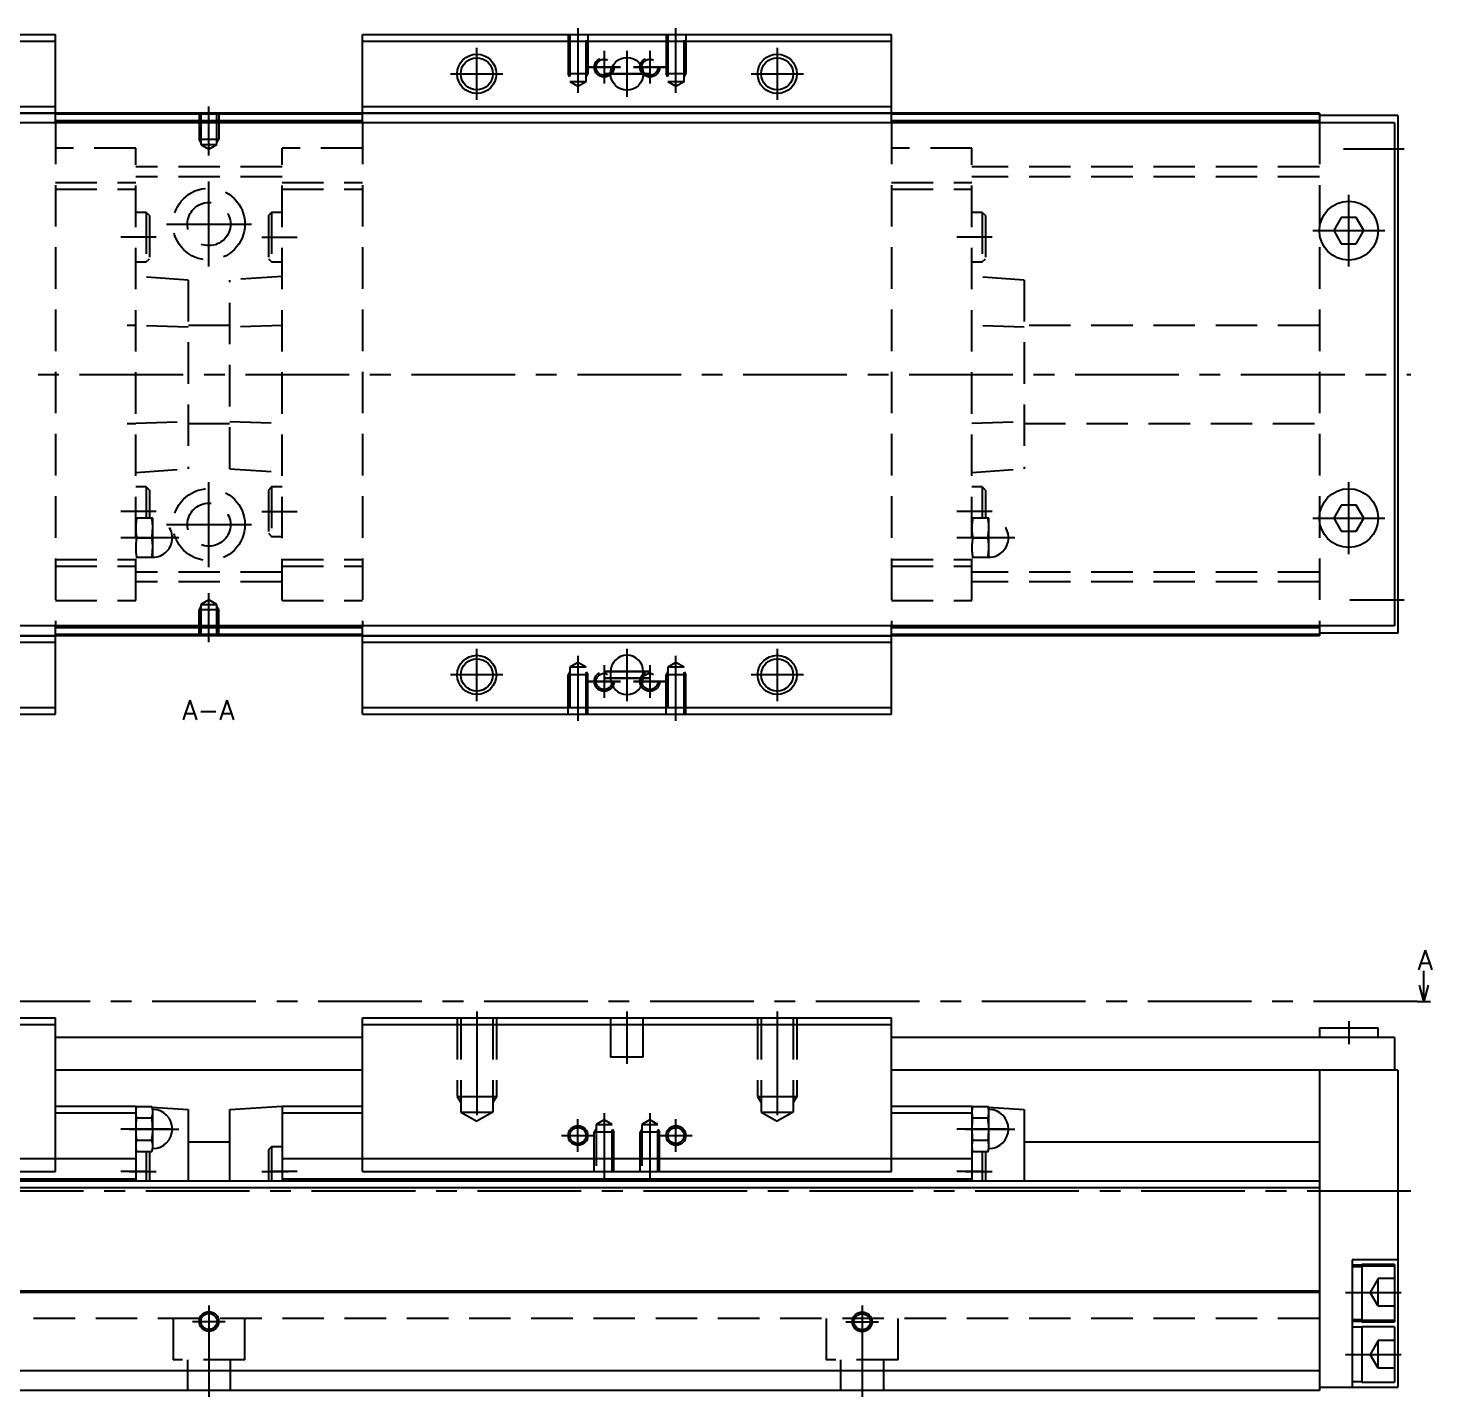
# Model space of a CAD drawing. Extents: x -2 to 736, y -8 to 353.
# Drawn here: x 521 to 735.9, y 9 to 218.5 of the extents above; entities that cross this region are included whole.
import ezdxf

# ---------------------------------------------------------------- set-up
doc = ezdxf.new("R2010")
doc.units = 0
doc.header["$LTSCALE"] = 0.5
doc.linetypes.add('CENTER', pattern=[50.8, 31.75, -6.35, 6.35, -6.35])
doc.linetypes.add('DASHED', pattern=[19.05, 12.7, -6.35])
for name, color, linetype in [('MSM_CENTER', 1, 'CENTER'), ('MSM_CONTINUOUS', 7, 'CONTINUOUS'), ('MSM_DASHED', 4, 'DASHED'), ('MSM_NARROW', 5, 'CONTINUOUS'), ('MSM_PART_NUMBER', 7, 'CONTINUOUS')]:
    doc.layers.add(name, color=color, linetype=linetype)
doc.styles.get("Standard").update_dxf_attribs({"font": 'txt.shx', "height": 3, "bigfont": 'bigfont.shx'})

msp = doc.modelspace()

# ---------------------------------------------------------------- linework, layer by layer
at = {"layer": 'MSM_CENTER'}
for p, q in [((605.17, 218.5), (605.17, 208.59)), ((620.17, 208.59), (620.17, 218.5)), ((589.67, 207.5), (589.67, 215.5)), ((609.17, 215), (609.17, 210)), ((612.67, 215), (612.67, 208)), ((616.17, 215), (616.17, 210)), ((635.67, 215.5), (635.67, 207.5)), ((585.67, 211.5), (593.67, 211.5)), ((611.67, 212.5), (606.67, 212.5)), ((606.67, 212.5), (611.67, 212.5)), ((616.17, 211.5), (609.17, 211.5)), ((609.17, 211.5), (616.17, 211.5)), ((618.67, 212.5), (613.67, 212.5)), ((613.67, 212.5), (618.67, 212.5)), ((631.67, 211.5), (639.67, 211.5)), ((548.67, 198.99), (548.67, 206.5)), ((722.34, 200), (731.67, 200)), ((548.67, 182), (548.67, 195)), ((723.17, 182), (723.17, 193)), ((542.17, 188.5), (555.17, 188.5)), ((717.67, 187.5), (728.67, 187.5)), ((540.57, 186.5), (535.17, 186.5)), ((556.77, 186.5), (562.17, 186.5)), ((668.57, 186.5), (663.17, 186.5)), ((325.67, 165.5), (732.67, 165.5)), ((548.67, 136), (548.67, 149)), ((723.17, 138), (723.17, 149)), ((540.57, 144.5), (535.17, 144.5)), ((556.77, 144.5), (562.17, 144.5)), ((668.57, 144.5), (663.17, 144.5)), ((542.17, 142.5), (555.17, 142.5)), ((717.67, 143.5), (728.67, 143.5)), ((544.07, 140.5), (535.17, 140.5)), ((672.07, 140.5), (663.17, 140.5)), ((548.67, 124.5), (548.67, 132.01)), ((723.34, 131), (731.67, 131)), ((589.67, 115.5), (589.67, 123.5)), ((612.67, 123.5), (612.67, 115.5)), ((635.67, 123.5), (635.67, 115.5)), ((605.17, 122.41), (605.17, 112.5)), ((609.17, 121), (609.17, 116)), ((616.17, 121), (616.17, 116)), ((620.17, 112.5), (620.17, 122.41)), ((593.67, 119.5), (585.67, 119.5)), ((611.67, 118.5), (606.67, 118.5)), ((606.67, 118.5), (611.67, 118.5)), ((616.17, 120), (609.17, 120)), ((609.17, 120), (616.17, 120)), ((616.17, 119), (609.17, 119)), ((609.17, 119), (616.17, 119)), ((618.67, 118.5), (613.67, 118.5)), ((613.67, 118.5), (618.67, 118.5)), ((639.67, 119.5), (631.67, 119.5)), ((733.67, 69.5), (320.67, 69.5)), ((589.67, 68), (589.67, 50.18)), ((612.67, 68), (612.67, 60)), ((635.67, 68), (635.67, 50.18)), ((723.17, 66.5), (723.17, 63)), ((609.17, 52.41), (609.17, 42.5)), ((616.17, 52.41), (616.17, 42.5)), ((542.77, 50), (535.17, 50)), ((536.47, 50), (544.07, 50)), ((605.17, 46.5), (605.17, 51.5)), ((620.17, 46.5), (620.17, 51.5)), ((670.77, 50), (663.17, 50)), ((664.47, 50), (672.07, 50)), ((602.67, 49), (607.67, 49)), ((602.67, 49), (607.67, 49)), ((617.67, 49), (622.67, 49)), ((617.67, 49), (622.67, 49)), ((539.27, 43.5), (535.17, 43.5)), ((536.47, 43.5), (540.57, 43.5)), ((556.77, 43.5), (560.87, 43.5)), ((562.17, 43.5), (558.07, 43.5)), ((667.27, 43.5), (663.17, 43.5)), ((664.47, 43.5), (668.57, 43.5)), ((732.67, 40.5), (325.67, 40.5)), ((722.67, 25), (731.17, 25)), ((548.67, 23), (548.67, 9)), ((648.67, 23), (648.67, 9)), ((546.17, 20.55), (551.17, 20.55)), ((646.17, 20.5), (651.17, 20.5)), ((722.67, 15.5), (731.17, 15.5))]:
    msp.add_line(p, q, dxfattribs=at)
at = {"layer": 'MSM_CONTINUOUS'}
for p, q in [((444.17, 217.5), (525.17, 217.5)), ((525.17, 204), (525.17, 217.5)), ((572.17, 204), (572.17, 217.5)), ((572.17, 217.5), (653.17, 217.5)), ((653.17, 204), (653.17, 217.5)), ((444.17, 216.5), (525.17, 216.5)), ((572.17, 216.5), (653.17, 216.5)), ((444.17, 206.5), (525.17, 206.5)), ((572.17, 206.5), (653.17, 206.5)), ((718.67, 205.5), (378.67, 205.5)), ((444.17, 205.5), (525.17, 205.5)), ((572.17, 205.3), (525.17, 205.3)), ((572.17, 204.3), (525.17, 204.3)), ((572.17, 205.5), (653.17, 205.5)), ((718.67, 205.3), (653.17, 205.3)), ((718.67, 204.3), (653.17, 204.3)), ((718.67, 205.5), (718.67, 204)), ((730.67, 205.1), (718.67, 205.1)), ((730.67, 205.1), (730.67, 125.9)), ((730.17, 204), (365.17, 204)), ((730.17, 204), (730.17, 127)), ((722.01, 189.5), (720.86, 187.5)), ((724.32, 189.5), (722.01, 189.5)), ((725.48, 187.5), (724.32, 189.5)), ((720.86, 187.5), (722.01, 185.5)), ((724.32, 185.5), (725.48, 187.5)), ((722.01, 185.5), (724.32, 185.5)), ((722.01, 145.5), (720.86, 143.5)), ((724.32, 145.5), (722.01, 145.5)), ((725.48, 143.5), (724.32, 145.5)), ((720.86, 143.5), (722.01, 141.5)), ((724.32, 141.5), (725.48, 143.5)), ((722.01, 141.5), (724.32, 141.5)), ((730.17, 127), (365.17, 127)), ((525.17, 113.5), (525.17, 127)), ((572.17, 113.5), (572.17, 127)), ((653.17, 113.5), (653.17, 127)), ((718.67, 127), (718.67, 125.5)), ((718.67, 125.5), (378.67, 125.5)), ((444.17, 125.5), (525.17, 125.5)), ((572.17, 126.7), (525.17, 126.7)), ((572.17, 125.7), (525.17, 125.7)), ((572.17, 125.5), (653.17, 125.5)), ((718.67, 126.7), (653.17, 126.7)), ((718.67, 125.7), (653.17, 125.7)), ((730.67, 125.9), (718.67, 125.9)), ((444.17, 124.5), (525.17, 124.5)), ((572.17, 124.5), (653.17, 124.5)), ((610.17, 120), (610.17, 119)), ((615.17, 119), (615.17, 120)), ((444.17, 114.5), (525.17, 114.5)), ((572.17, 114.5), (653.17, 114.5)), ((444.17, 113.5), (525.17, 113.5)), ((572.17, 113.5), (653.17, 113.5)), ((734.67, 69.5), (734.67, 74.23)), ((734.67, 69.5), (734, 72)), ((735.34, 72), (734.67, 69.5)), ((733.67, 69.5), (735.67, 69.5)), ((444.17, 67), (525.17, 67)), ((525.17, 43.5), (525.17, 67)), ((572.17, 67), (653.17, 67)), ((572.17, 43.5), (572.17, 67)), ((653.17, 43.5), (653.17, 67)), ((444.17, 66), (525.17, 66)), ((572.17, 66), (653.17, 66)), ((718.67, 65.5), (718.67, 64)), ((718.67, 65.5), (727.67, 65.5)), ((727.67, 64), (727.67, 65.5)), ((572.17, 64), (525.17, 64)), ((730.17, 64), (653.17, 64)), ((730.17, 64), (730.17, 59)), ((572.17, 59), (525.17, 59)), ((730.67, 59), (653.17, 59)), ((718.67, 59), (718.67, 10)), ((730.67, 59), (730.67, 10.5)), ((525.17, 53.5), (537.47, 53.5)), ((525.17, 52.5), (537.47, 52.5)), ((537.47, 53.5), (538.04, 53.46)), ((537.47, 53.5), (537.47, 42)), ((537.59, 53.46), (537.47, 53)), ((537.47, 52.41), (537.47, 52.6)), ((537.59, 53.46), (539.94, 53.46)), ((537.59, 51.73), (539.94, 51.73)), ((540.07, 53), (539.94, 53.46)), ((539.97, 53.34), (545.47, 53)), ((540.07, 47), (540.07, 53)), ((545.47, 53), (545.47, 42)), ((551.87, 53), (559.87, 53.5)), ((551.87, 42), (551.87, 53)), ((559.87, 53.5), (572.17, 53.5)), ((559.87, 53.5), (559.87, 42)), ((559.87, 52.5), (572.17, 52.5)), ((653.17, 53.5), (665.47, 53.5)), ((653.17, 52.5), (665.47, 52.5)), ((665.47, 53.5), (666.04, 53.46)), ((665.47, 53.5), (665.47, 42)), ((665.59, 53.46), (665.47, 53)), ((665.47, 52.41), (665.47, 52.6)), ((665.59, 53.46), (667.94, 53.46)), ((665.59, 51.73), (667.94, 51.73)), ((668.07, 53), (667.94, 53.46)), ((667.97, 53.34), (673.47, 53)), ((668.07, 47), (668.07, 53)), ((673.47, 53), (673.47, 42)), ((537.59, 48.27), (539.94, 48.27)), ((551.87, 48), (545.47, 48)), ((558.27, 47.3), (557.77, 46.8)), ((559.87, 47.3), (558.27, 47.3)), ((558.27, 47.3), (558.27, 42)), ((665.59, 48.27), (667.94, 48.27)), ((718.67, 48), (673.47, 48)), ((431.87, 45.5), (537.47, 45.5)), ((537.47, 47), (537.59, 46.54)), ((537.59, 46.54), (539.94, 46.54)), ((539.07, 46.54), (539.07, 42)), ((539.57, 46.54), (539.57, 42)), ((539.94, 46.54), (540.07, 47)), ((557.77, 46.8), (557.77, 42)), ((559.87, 45.5), (665.47, 45.5)), ((665.47, 47), (665.59, 46.54)), ((665.59, 46.54), (667.94, 46.54)), ((667.07, 46.54), (667.07, 42)), ((667.57, 46.54), (667.57, 42)), ((667.94, 46.54), (668.07, 47)), ((444.17, 43.5), (525.17, 43.5)), ((572.17, 43.5), (653.17, 43.5)), ((718.67, 42), (378.67, 42)), ((718.67, 41), (378.67, 41)), ((431.87, 42.4), (537.47, 42.4)), ((559.87, 42.4), (665.47, 42.4)), ((723.67, 30), (723.67, 10.5)), ((730.67, 30), (723.67, 30)), ((725.17, 29.15), (723.67, 29.15)), ((725.17, 28.9), (723.67, 28.9)), ((725.17, 29.25), (725.17, 20.5)), ((730.17, 29.25), (725.17, 29.25)), ((730.17, 29), (725.17, 29)), ((730.17, 29.25), (730.17, 20.5)), ((718.67, 25.2), (378.67, 25.2)), ((718.67, 25), (378.67, 25)), ((723.67, 20.85), (725.17, 20.85)), ((723.67, 20.6), (725.17, 20.6)), ((725.17, 19.65), (723.67, 19.65)), ((725.17, 20.75), (730.17, 20.75)), ((725.17, 20.5), (730.17, 20.5)), ((725.17, 19.75), (725.17, 11.25)), ((730.17, 19.75), (725.17, 19.75)), ((730.17, 19.75), (730.17, 11.25)), ((718.67, 13), (378.67, 13)), ((723.67, 11.35), (725.17, 11.35)), ((725.17, 11.25), (730.17, 11.25)), ((718.67, 10), (378.67, 10)), ((718.67, 10.5), (730.67, 10.5))]:
    msp.add_line(p, q, dxfattribs=at)
for centre, radius in [((589.67, 211.5), 2.46), ((612.67, 211.5), 2.5), ((635.67, 211.5), 2.46), ((723.17, 187.5), 4.5), ((723.17, 143.5), 4.5), ((589.67, 119.5), 2.46), ((635.67, 119.5), 2.46), ((605.17, 49), 1.23), ((620.17, 49), 1.23), ((548.67, 20.55), 1.23), ((648.67, 20.5), 1.23)]:
    msp.add_circle(centre, radius, dxfattribs=at)
for centre, radius, start, end in [((612.67, 120), 2.5, 0, 180), ((612.67, 119), 2.5, 180, 0), ((540.77, 52.57), 3.31, 164.2277, 179.4294), ((540.77, 52.63), 3.31, 180.5738, 195.7691), ((550.35, 49.95), 12.89, 172.0306, 179.7562), ((536.76, 52.56), 3.31, 0.5738, 15.7691), ((536.76, 52.63), 3.31, 344.2277, 359.4294), ((527.17, 49.94), 12.89, 0.2452, 7.968), ((540.07, 50), 3, 270, 90), ((668.77, 52.57), 3.31, 164.2277, 179.4294), ((668.77, 52.63), 3.31, 180.5738, 195.7691), ((678.35, 49.95), 12.89, 172.0306, 179.7562), ((664.76, 52.56), 3.31, 0.5738, 15.7691), ((664.76, 52.63), 3.31, 344.2277, 359.4294), ((655.17, 49.94), 12.89, 0.2452, 7.968), ((668.07, 50), 3, 270, 90), ((550.92, 50.1), 13.46, 180.407, 187.8062), ((526.61, 50.1), 13.46, 352.1938, 359.593), ((678.92, 50.1), 13.46, 180.407, 187.8062), ((654.61, 50.1), 13.46, 352.1938, 359.593), ((540.77, 47.37), 3.31, 164.2277, 179.4294), ((540.77, 47.44), 3.31, 180.5738, 195.7691), ((536.76, 47.37), 3.31, 0.5738, 15.7691), ((536.76, 47.43), 3.31, 344.2277, 359.4294), ((668.77, 47.37), 3.31, 164.2277, 179.4294), ((668.77, 47.44), 3.31, 180.5738, 195.7691), ((664.76, 47.37), 3.31, 0.5738, 15.7691), ((664.76, 47.43), 3.31, 344.2277, 359.4294)]:
    msp.add_arc(centre, radius, start, end, dxfattribs=at)
at = {"layer": 'MSM_DASHED'}
for p, q in [((603.67, 217.5), (603.67, 211.5)), ((603.94, 217.5), (603.94, 210.3)), ((606.4, 210.3), (606.4, 217.5)), ((606.67, 217.5), (606.67, 211.5)), ((618.67, 217.5), (618.67, 211.5)), ((618.94, 217.5), (618.94, 210.3)), ((621.4, 210.3), (621.4, 217.5)), ((621.67, 217.5), (621.67, 211.5)), ((606.67, 211.5), (603.67, 211.5)), ((603.94, 211.03), (603.67, 211.5)), ((606.4, 211.03), (606.67, 211.5)), ((621.67, 211.5), (618.67, 211.5)), ((618.94, 211.03), (618.67, 211.5)), ((621.4, 211.03), (621.67, 211.5)), ((603.94, 210.3), (606.4, 210.3)), ((603.94, 210.3), (605.17, 209.59)), ((605.17, 209.59), (606.4, 210.3)), ((618.94, 210.3), (621.4, 210.3)), ((618.94, 210.3), (620.17, 209.59)), ((620.17, 209.59), (621.4, 210.3)), ((525.17, 205.5), (444.17, 205.5)), ((547.17, 205.5), (547.17, 201.5)), ((547.44, 205.5), (547.44, 200.7)), ((549.9, 200.7), (549.9, 205.5)), ((550.17, 205.5), (550.17, 201.5)), ((653.17, 205.5), (572.17, 205.5)), ((525.17, 204), (525.17, 127)), ((572.17, 204), (572.17, 127)), ((653.17, 204), (653.17, 127)), ((718.67, 204), (718.67, 127)), ((537.47, 200.1), (525.17, 200.1)), ((537.47, 130.9), (537.47, 200.1)), ((547.17, 201.5), (550.17, 201.5)), ((547.44, 201.03), (547.17, 201.5)), ((547.44, 200.7), (549.9, 200.7)), ((547.44, 200.7), (548.67, 199.99)), ((548.67, 199.99), (549.9, 200.7)), ((549.9, 201.03), (550.17, 201.5)), ((572.17, 200.1), (559.87, 200.1)), ((559.87, 130.9), (559.87, 200.1)), ((665.47, 200.1), (653.17, 200.1)), ((665.47, 130.9), (665.47, 200.1)), ((559.87, 197.25), (537.47, 197.25)), ((559.87, 195.75), (537.47, 195.75)), ((718.67, 197.25), (665.47, 197.25)), ((718.67, 195.75), (665.47, 195.75)), ((525.17, 194.85), (537.47, 194.85)), ((525.17, 193.85), (537.47, 193.85)), ((559.87, 194.85), (572.17, 194.85)), ((559.87, 193.85), (572.17, 193.85)), ((653.17, 194.85), (665.47, 194.85)), ((653.17, 193.85), (665.47, 193.85)), ((539.07, 190.3), (537.47, 190.3)), ((539.57, 189.8), (539.07, 190.3)), ((539.07, 190.3), (539.07, 182.7)), ((539.57, 189.8), (539.57, 183.2)), ((558.27, 190.3), (557.77, 189.8)), ((557.77, 189.8), (557.77, 183.2)), ((559.87, 190.3), (558.27, 190.3)), ((558.27, 190.3), (558.27, 182.7)), ((667.07, 190.3), (665.47, 190.3)), ((667.57, 189.8), (667.07, 190.3)), ((667.07, 190.3), (667.07, 182.7)), ((667.57, 189.8), (667.57, 183.2)), ((537.47, 182.7), (539.07, 182.7)), ((539.07, 182.7), (539.57, 183.2)), ((557.77, 183.2), (558.27, 182.7)), ((558.27, 182.7), (559.87, 182.7)), ((665.47, 182.7), (667.07, 182.7)), ((667.07, 182.7), (667.57, 183.2)), ((545.47, 179.94), (537.47, 180.5)), ((545.47, 179.94), (545.47, 151.06)), ((559.87, 180.5), (551.87, 179.94)), ((551.87, 151.06), (551.87, 179.94)), ((673.47, 179.94), (665.47, 180.5)), ((673.47, 179.94), (673.47, 151.06)), ((537.47, 173), (536.17, 173)), ((545.47, 172.73), (537.47, 172.98)), ((551.87, 173), (545.47, 173)), ((559.87, 172.98), (551.87, 172.73)), ((673.47, 172.73), (665.47, 172.98)), ((718.67, 173), (673.47, 173)), ((536.17, 158), (537.47, 158)), ((537.47, 158.02), (545.47, 158.27)), ((545.47, 158), (551.87, 158)), ((551.87, 158.27), (559.87, 158.02)), ((665.47, 158.02), (673.47, 158.27)), ((673.47, 158), (718.67, 158)), ((537.47, 150.5), (545.47, 151.06)), ((551.87, 151.06), (559.87, 150.5)), ((665.47, 150.5), (673.47, 151.06)), ((539.07, 148.3), (537.47, 148.3)), ((539.07, 148.3), (539.07, 143.5)), ((539.57, 147.8), (539.07, 148.3)), ((558.27, 148.3), (557.77, 147.8)), ((559.87, 148.3), (558.27, 148.3)), ((558.27, 148.3), (558.27, 140.7)), ((667.07, 148.3), (665.47, 148.3)), ((667.07, 148.3), (667.07, 143.5)), ((667.57, 147.8), (667.07, 148.3)), ((539.57, 147.8), (539.57, 143.5)), ((557.77, 147.8), (557.77, 141.2)), ((667.57, 147.8), (667.57, 143.5)), ((540.07, 143.5), (537.47, 143.5)), ((540.07, 137.5), (540.07, 143.5)), ((668.07, 143.5), (665.47, 143.5)), ((668.07, 137.5), (668.07, 143.5)), ((537.59, 140.5), (539.94, 140.5)), ((557.77, 141.2), (558.27, 140.7)), ((558.27, 140.7), (559.87, 140.7)), ((665.59, 140.5), (667.94, 140.5)), ((525.17, 137.15), (537.47, 137.15)), ((525.17, 136.15), (537.47, 136.15)), ((537.47, 137.5), (540.07, 137.5)), ((559.87, 137.15), (572.17, 137.15)), ((559.87, 136.15), (572.17, 136.15)), ((653.17, 137.15), (665.47, 137.15)), ((653.17, 136.15), (665.47, 136.15)), ((665.47, 137.5), (668.07, 137.5)), ((559.87, 135.25), (537.47, 135.25)), ((559.87, 133.75), (537.47, 133.75)), ((718.67, 135.25), (665.47, 135.25)), ((718.67, 133.75), (665.47, 133.75)), ((525.17, 130.9), (537.47, 130.9)), ((547.44, 129.97), (547.17, 129.5)), ((547.17, 129.5), (550.17, 129.5)), ((547.17, 125.5), (547.17, 129.5)), ((548.67, 131.01), (547.44, 130.3)), ((547.44, 130.3), (549.9, 130.3)), ((547.44, 130.3), (547.44, 125.5)), ((549.9, 130.3), (548.67, 131.01)), ((549.9, 125.5), (549.9, 130.3)), ((549.9, 129.97), (550.17, 129.5)), ((550.17, 125.5), (550.17, 129.5)), ((559.87, 130.9), (572.17, 130.9)), ((653.17, 130.9), (665.47, 130.9)), ((525.17, 125.5), (444.17, 125.5)), ((653.17, 125.5), (572.17, 125.5)), ((605.17, 121.41), (603.94, 120.7)), ((603.94, 120.7), (603.94, 113.5)), ((606.4, 120.7), (603.94, 120.7)), ((606.4, 120.7), (605.17, 121.41)), ((606.4, 113.5), (606.4, 120.7)), ((620.17, 121.41), (618.94, 120.7)), ((618.94, 120.7), (618.94, 113.5)), ((621.4, 120.7), (618.94, 120.7)), ((621.4, 120.7), (620.17, 121.41)), ((621.4, 113.5), (621.4, 120.7)), ((603.94, 119.97), (603.67, 119.5)), ((603.67, 113.5), (603.67, 119.5)), ((606.67, 119.5), (603.67, 119.5)), ((606.4, 119.97), (606.67, 119.5)), ((606.67, 113.5), (606.67, 119.5)), ((618.94, 119.97), (618.67, 119.5)), ((618.67, 113.5), (618.67, 119.5)), ((621.67, 119.5), (618.67, 119.5)), ((621.4, 119.97), (621.67, 119.5)), ((621.67, 113.5), (621.67, 119.5)), ((586.67, 67), (586.67, 55)), ((587.21, 67), (587.21, 52.6)), ((592.12, 67), (592.12, 52.6)), ((592.67, 67), (592.67, 55)), ((610.17, 67), (610.17, 61)), ((615.17, 61), (615.17, 67)), ((632.67, 67), (632.67, 55)), ((633.21, 67), (633.21, 52.6)), ((638.12, 67), (638.12, 52.6)), ((638.67, 67), (638.67, 55)), ((615.17, 61), (610.17, 61)), ((586.67, 55), (592.67, 55)), ((586.67, 55), (587.21, 54.06)), ((592.67, 55), (592.12, 54.06)), ((632.67, 55), (638.67, 55)), ((632.67, 55), (633.21, 54.06)), ((638.67, 55), (638.12, 54.06)), ((587.21, 52.6), (592.12, 52.6)), ((587.21, 52.6), (589.67, 51.18)), ((592.12, 52.6), (589.67, 51.18)), ((633.21, 52.6), (638.12, 52.6)), ((633.21, 52.6), (635.67, 51.18)), ((638.12, 52.6), (635.67, 51.18)), ((607.94, 49.97), (607.67, 49.5)), ((610.67, 49.5), (607.67, 49.5)), ((607.67, 43.5), (607.67, 49.5)), ((609.17, 51.41), (607.94, 50.7)), ((607.94, 50.7), (607.94, 43.5)), ((607.94, 50.7), (610.4, 50.7)), ((610.4, 50.7), (609.17, 51.41)), ((610.4, 43.5), (610.4, 50.7)), ((610.4, 49.97), (610.67, 49.5)), ((610.67, 43.5), (610.67, 49.5)), ((614.94, 49.97), (614.67, 49.5)), ((617.67, 49.5), (614.67, 49.5)), ((614.67, 43.5), (614.67, 49.5)), ((616.17, 51.41), (614.94, 50.7)), ((614.94, 50.7), (614.94, 43.5)), ((614.94, 50.7), (617.4, 50.7)), ((617.4, 50.7), (616.17, 51.41)), ((617.4, 43.5), (617.4, 50.7)), ((617.4, 49.97), (617.67, 49.5)), ((617.67, 43.5), (617.67, 49.5)), ((727.67, 27.12), (726.44, 25)), ((730.17, 27.12), (727.67, 27.12)), ((727.67, 22.88), (727.67, 27.12)), ((727.67, 22.88), (726.44, 25)), ((727.67, 25), (730.17, 25)), ((730.17, 22.88), (727.67, 22.88)), ((718.67, 21), (378.67, 21)), ((543.17, 21), (543.17, 14.7)), ((554.17, 14.7), (554.17, 21)), ((643.17, 21), (643.17, 14.7)), ((654.17, 14.7), (654.17, 21)), ((727.67, 17.62), (726.44, 15.5)), ((730.17, 17.62), (727.67, 17.62)), ((727.67, 13.38), (727.67, 17.62)), ((727.67, 13.38), (726.44, 15.5)), ((727.67, 15.5), (730.17, 15.5)), ((554.17, 14.7), (543.17, 14.7)), ((545.37, 14.7), (545.37, 10)), ((551.97, 10), (551.97, 14.7)), ((654.17, 14.7), (643.17, 14.7)), ((645.37, 14.7), (645.37, 10)), ((651.97, 10), (651.97, 14.7)), ((730.17, 13.38), (727.67, 13.38))]:
    msp.add_line(p, q, dxfattribs=at)
for centre, radius in [((609.17, 212.5), 1.5), ((609.17, 212.5), 1.23), ((616.17, 212.5), 1.5), ((616.17, 212.5), 1.23), ((548.67, 188.5), 5.5), ((548.67, 188.5), 3.3), ((548.67, 142.5), 5.5), ((548.67, 142.5), 3.3), ((609.17, 118.5), 1.5), ((609.17, 118.5), 1.23), ((616.17, 118.5), 1.5), ((616.17, 118.5), 1.23)]:
    msp.add_circle(centre, radius, dxfattribs=at)
for centre, radius, start, end in [((547.16, 141.95), 9.69, 170.8086, 179.713), ((547.16, 142.05), 9.7, 180.2886, 189.1898), ((530.37, 141.95), 9.7, 0.2886, 9.1898), ((530.37, 142.05), 9.69, 350.8086, 359.713), ((540.07, 140.5), 3, 270, 90), ((675.16, 141.95), 9.69, 170.8086, 179.713), ((675.16, 142.05), 9.7, 180.2886, 189.1898), ((658.37, 141.95), 9.7, 0.2886, 9.1898), ((658.37, 142.05), 9.69, 350.8086, 359.713), ((668.07, 140.5), 3, 270, 90), ((547.16, 138.95), 9.69, 170.8086, 179.713), ((530.37, 138.95), 9.7, 0.2886, 9.1898), ((675.16, 138.95), 9.69, 170.8086, 179.713), ((658.37, 138.95), 9.7, 0.2886, 9.1898), ((547.16, 139.05), 9.7, 180.2886, 189.1898), ((530.37, 139.05), 9.69, 350.8086, 359.713), ((675.16, 139.05), 9.7, 180.2886, 189.1898), ((658.37, 139.05), 9.69, 350.8086, 359.713)]:
    msp.add_arc(centre, radius, start, end, dxfattribs=at)
at = {"layer": 'MSM_NARROW'}
for centre, radius in [((589.67, 211.5), 3), ((635.67, 211.5), 3), ((589.67, 119.5), 3), ((635.67, 119.5), 3), ((605.17, 49), 1.5), ((620.17, 49), 1.5), ((548.67, 20.55), 1.5), ((648.67, 20.5), 1.5)]:
    msp.add_circle(centre, radius, dxfattribs=at)

# ---------------------------------------------------------------- texts
at = {"layer": 'MSM_PART_NUMBER'}
for s, p in [('A-A', (544.6, 112.62)), ('A', (733.71, 74.39))]:
    msp.add_text(s, height=3, dxfattribs=at).set_placement(p)

doc.saveas('drawing.dxf')
